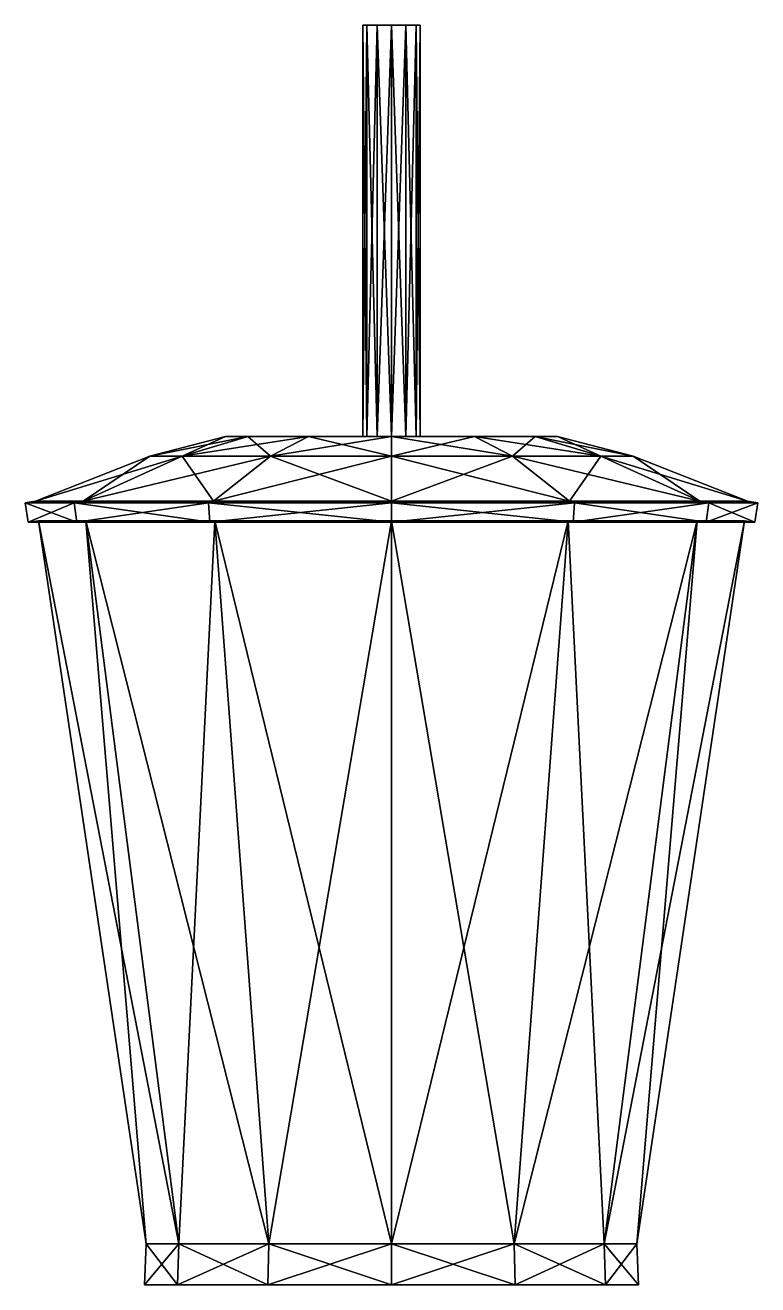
# Model space of a CAD drawing. Extents: x -65 to 65, y 0 to 225.
import ezdxf

# ---------------------------------------------------------------- set-up
doc = ezdxf.new("R2010")
doc.units = 0
doc.layers.add('drinkSmall', color=250, linetype='CONTINUOUS')

msp = doc.modelspace()

# ---------------------------------------------------------------- meshes
at = {"layer": 'drinkSmall'}
mesh = msp.add_polyface(dxfattribs=at)
corners = [(-25.650064, 151.418915, -14.809071), (-14.809071, 151.418915, -25.650064), (-64.846124, 136.13135), (-44.092, 0), (-56.158391, 136.13135, 32.423062), (-38.184792, 0, 22.046), (-32.423062, 136.13135, 56.158391), (-22.046, 0, 38.184792), (0, 136.13135, 64.846124), (0, 0, 44.092), (32.423062, 136.13135, 56.158391), (22.046, 0, 38.184792), (56.158391, 136.13135, 32.423062), (38.184792, 0, 22.046), (64.846124, 136.13135), (44.092, 0), (56.158391, 136.13135, -32.423062), (38.184792, 0, -22.046), (32.423062, 136.13135, -56.158391), (22.046, 0, -38.184792), (0, 136.13135, -64.846124), (0, 0, -44.092), (-32.423062, 136.13135, -56.158391), (-22.046, 0, -38.184792), (-56.158391, 136.13135, -32.423062), (-38.184792, 0, -22.046), (-63.509772, 139.890776), (-55.001076, 139.890776, 31.754886), (-31.754886, 139.890776, 55.001076), (0, 139.890776, 63.509772), (31.754886, 139.890776, 55.001076), (55.001076, 139.890776, 31.754886), (63.509772, 139.890776), (55.001076, 139.890776, -31.754886), (31.754886, 139.890776, -55.001076), (0, 139.890776, -63.509772), (-31.754886, 139.890776, -55.001076), (-55.001076, 139.890776, -31.754886), (-43.807684, 7.342767), (-37.938567, 7.342767, 21.903842), (-21.903842, 7.342767, 37.938567), (0, 7.342767, 43.807684), (21.903842, 7.342767, 37.938567), (37.938567, 7.342767, 21.903842), (43.807684, 7.342767), (37.938567, 7.342767, -21.903842), (21.903842, 7.342767, -37.938567), (0, 7.342767, -43.807684), (-21.903842, 7.342767, -37.938567), (-37.938567, 7.342767, -21.903842), (-43.12477, 147.909702), (-37.347146, 147.909702, 21.562385), (-21.562385, 147.909702, 37.347146), (0, 147.909702, 43.12477), (21.562385, 147.909702, 37.347146), (37.347146, 147.909702, 21.562385), (43.12477, 147.909702), (37.347146, 147.909702, -21.562385), (21.562385, 147.909702, -37.347146), (0, 147.909702, -43.12477), (-21.562385, 147.909702, -37.347146), (-37.347146, 147.909702, -21.562385), (-29.618143, 151.418915), (-25.650064, 151.418915, 14.809071), (-14.809071, 151.418915, 25.650064), (0, 151.418915, 29.618143), (14.809071, 151.418915, 25.650064), (25.650064, 151.418915, 14.809071), (29.618143, 151.418915), (25.650064, 151.418915, -14.809071), (14.809071, 151.418915, -25.650064), (0, 151.418915, -29.618143), (-4.422026, 151.418915, -2.553058), (-2.553058, 151.418915, -4.422026), (-5.106116, 151.418915), (-4.422026, 151.418915, 2.553058), (-2.553058, 151.418915, 4.422026), (0, 151.418915, 5.106116), (2.553058, 151.418915, 4.422026), (4.422026, 151.418915, 2.553058), (5.106116, 151.418915), (4.422026, 151.418915, -2.553058), (2.553058, 151.418915, -4.422026), (0, 151.418915, -5.106116), (-4.422026, 224.865315, -2.553058), (-2.553058, 224.865315, -4.422026), (-5.106116, 224.865315), (-4.422026, 224.865315, 2.553058), (-2.553058, 224.865315, 4.422026), (0, 224.865315, 5.106116), (2.553058, 224.865315, 4.422026), (4.422026, 224.865315, 2.553058), (5.106116, 224.865315), (4.422026, 224.865315, -2.553058), (2.553058, 224.865315, -4.422026), (0, 224.865315, -5.106116), (-62.991934, 136.406959), (-54.552615, 136.406959, 31.495967), (-31.495967, 136.406959, 54.552615), (0, 136.406959, 62.991934), (31.495967, 136.406959, 54.552615), (54.552615, 136.406959, 31.495967), (62.991934, 136.406959), (54.552615, 136.406959, -31.495967), (31.495967, 136.406959, -54.552615), (0, 136.406959, -62.991934), (-31.495967, 136.406959, -54.552615), (-54.552615, 136.406959, -31.495967), (-65.363962, 139.615167), (-56.606852, 139.615167, 32.681981), (-32.681981, 139.615167, 56.606852), (0, 139.615167, 65.363962), (32.681981, 139.615167, 56.606852), (56.606852, 139.615167, 32.681981), (65.363962, 139.615167), (56.606852, 139.615167, -32.681981), (32.681981, 139.615167, -56.606852), (0, 139.615167, -65.363962), (-32.681981, 139.615167, -56.606852), (-56.606852, 139.615167, -32.681981)]
mesh.append_faces([[corners[k] for k in face] for face in [(25, 3, 5), (102, 14, 16), (94, 93, 92), (17, 25, 5), (33, 115, 114), (92, 90, 89), (21, 25, 17), (104, 18, 20), (92, 91, 90), (25, 21, 23), (35, 117, 116), (86, 88, 87), (5, 7, 9), (106, 22, 24), (86, 84, 85), (17, 11, 13), (37, 119, 118), (86, 85, 95), (56, 68, 69), (96, 2, 4), (88, 95, 94), (57, 69, 70), (27, 109, 108), (51, 63, 64), (58, 70, 71), (98, 6, 8), (52, 64, 65), (59, 71, 1), (29, 111, 110), (53, 65, 66), (60, 1, 0), (100, 10, 12), (54, 66, 67), (61, 0, 62), (31, 113, 112), (55, 67, 68), (3, 38, 39), (4, 109, 110), (7, 40, 41), (8, 111, 112), (11, 42, 43), (12, 113, 114), (15, 44, 45), (16, 115, 116), (19, 46, 47), (20, 117, 118), (23, 48, 49), (24, 119, 108), (38, 96, 97), (40, 7, 5), (40, 98, 99), (42, 11, 9), (42, 100, 101), (44, 15, 13), (44, 102, 103), (46, 19, 17), (46, 104, 105), (48, 23, 21), (48, 106, 107), (38, 3, 25), (26, 50, 51), (27, 51, 52), (28, 52, 53), (29, 53, 54), (30, 54, 55), (31, 55, 56), (32, 56, 57), (33, 57, 58), (34, 58, 59), (35, 59, 60), (36, 60, 61), (37, 61, 50), (50, 62, 63), (62, 74, 75), (63, 75, 76), (64, 76, 77), (65, 77, 78), (66, 78, 79), (67, 79, 80), (68, 80, 81), (69, 81, 82), (70, 82, 83), (71, 83, 73), (1, 73, 72), (0, 72, 74), (74, 86, 87), (75, 87, 88), (76, 88, 89), (77, 89, 90), (78, 90, 91), (79, 91, 92), (80, 92, 93), (81, 93, 94), (82, 94, 95), (83, 95, 85), (73, 85, 84), (72, 84, 86), (98, 40, 39), (100, 42, 41), (102, 44, 43), (104, 46, 45), (106, 48, 47), (96, 38, 49), (2, 108, 109), (6, 110, 111), (10, 112, 113), (14, 114, 115), (18, 116, 117), (22, 118, 119), (97, 4, 6), (28, 110, 109), (99, 8, 10), (30, 112, 111), (101, 12, 14), (32, 114, 113), (103, 16, 18), (34, 116, 115), (105, 20, 22), (36, 118, 117), (107, 24, 2), (26, 108, 119), (102, 16, 103), (17, 5, 11), (33, 114, 32), (92, 89, 88), (21, 17, 19), (104, 20, 105), (35, 116, 34), (5, 9, 11), (106, 24, 107), (17, 13, 15), (37, 118, 36), (86, 95, 88), (56, 69, 57), (96, 4, 97), (88, 94, 92), (57, 70, 58), (27, 108, 26), (51, 64, 52), (58, 71, 59), (98, 8, 99), (52, 65, 53), (59, 1, 60), (29, 110, 28), (53, 66, 54), (60, 0, 61), (100, 12, 101), (54, 67, 55), (61, 62, 50), (31, 112, 30), (55, 68, 56), (3, 39, 5), (4, 110, 6), (7, 41, 9), (8, 112, 10), (11, 43, 13), (12, 114, 14), (15, 45, 17), (16, 116, 18), (19, 47, 21), (20, 118, 22), (23, 49, 25), (24, 108, 2), (38, 97, 39), (40, 5, 39), (40, 99, 41), (42, 9, 41), (42, 101, 43), (44, 13, 43), (44, 103, 45), (46, 17, 45), (46, 105, 47), (48, 21, 47), (48, 107, 49), (38, 25, 49), (26, 51, 27), (27, 52, 28), (28, 53, 29), (29, 54, 30), (30, 55, 31), (31, 56, 32), (32, 57, 33), (33, 58, 34), (34, 59, 35), (35, 60, 36), (36, 61, 37), (37, 50, 26), (50, 63, 51), (62, 75, 63), (63, 76, 64), (64, 77, 65), (65, 78, 66), (66, 79, 67), (67, 80, 68), (68, 81, 69), (69, 82, 70), (70, 83, 71), (71, 73, 1), (1, 72, 0), (0, 74, 62), (74, 87, 75), (75, 88, 76), (76, 89, 77), (77, 90, 78), (78, 91, 79), (79, 92, 80), (80, 93, 81), (81, 94, 82), (82, 95, 83), (83, 85, 73), (73, 84, 72), (72, 86, 74), (98, 39, 97), (100, 41, 99), (102, 43, 101), (104, 45, 103), (106, 47, 105), (96, 49, 107), (2, 109, 4), (6, 111, 8), (10, 113, 12), (14, 115, 16), (18, 117, 20), (22, 119, 24), (97, 6, 98), (28, 109, 27), (99, 10, 100), (30, 111, 29), (101, 14, 102), (32, 113, 31), (103, 18, 104), (34, 115, 33), (105, 22, 106), (36, 117, 35), (107, 2, 96), (26, 119, 37)]])

doc.saveas('drawing.dxf')
